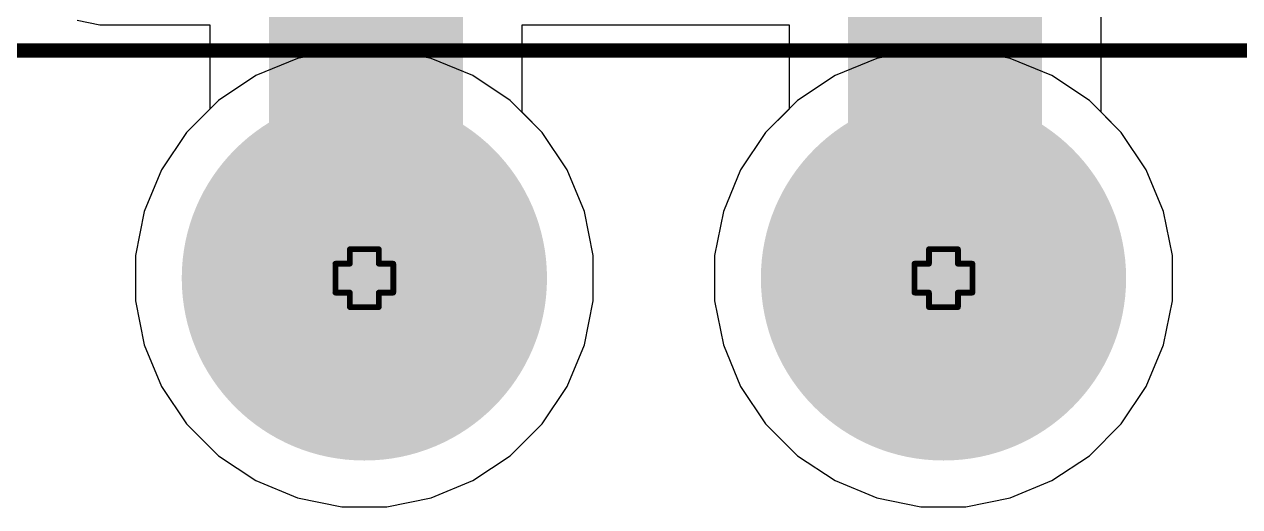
# Model space of a CAD drawing. Header units: inches. Extents: x -3 to 5437, y -3 to 5435.
# Drawn here: x 176.56 to 187.23, y 7.21 to 11.45 of the extents above; entities that cross this region are included whole.
import ezdxf

# ---------------------------------------------------------------- set-up
doc = ezdxf.new("R2010")
doc.units = ezdxf.units.IN
for name, color, linetype in [('Bottom Layer', 5, 'Continuous'), ('Bottom Solder', 6, 'Continuous'), ('Drill Drawing', 1, 'Continuous'), ('GND', 16, 'Continuous'), ('Multi-Layer', 9, 'Continuous'), ('Pad Holes', 156, 'Continuous'), ('PWR', 76, 'Continuous'), ('Top Layer', 1, 'Continuous'), ('Top Overlay', 2, 'Continuous'), ('Top Solder', 216, 'Continuous')]:
    doc.layers.add(name, color=color, linetype=linetype)

# ---------------------------------------------------------------- blocks, each defined once
blk = doc.blocks.new('TBP01R1_508_04BE_143')
at = {"layer": 'Bottom Layer'}
h = blk.add_hatch(color=5, dxfattribs=at)
edge = h.paths.add_edge_path()
edge.add_arc((0, 0), 1.5, 0, 360)
h = blk.add_hatch(color=5, dxfattribs=at)
edge = h.paths.add_edge_path()
edge.add_arc((5.08, 0), 1.5, 0, 360)
at = {"layer": 'Bottom Solder'}
h = blk.add_hatch(color=6, dxfattribs=at)
edge = h.paths.add_edge_path()
edge.add_arc((0, 0), 1.602, 0, 360)
h = blk.add_hatch(color=6, dxfattribs=at)
edge = h.paths.add_edge_path()
edge.add_arc((5.08, 0), 1.602, 0, 360)
at = {"layer": 'GND'}
h = blk.add_hatch(color=16, dxfattribs=at)
edge = h.paths.add_edge_path()
edge.add_arc((0, 0), 1.5, 0, 360)
h = blk.add_hatch(color=16, dxfattribs=at)
edge = h.paths.add_edge_path()
edge.add_arc((5.08, 0), 1.5, 0, 360)
at = {"layer": 'Multi-Layer'}
h = blk.add_hatch(color=9, dxfattribs=at)
edge = h.paths.add_edge_path()
edge.add_arc((0, 0), 1.5, 0, 360)
h = blk.add_hatch(color=9, dxfattribs=at)
edge = h.paths.add_edge_path()
edge.add_arc((5.08, 0), 1.5, 0, 360)
at = {"layer": 'Pad Holes'}
h = blk.add_hatch(color=7, dxfattribs=at)
edge = h.paths.add_edge_path()
edge.add_arc((0, 0), 0.85, 0, 360)
h = blk.add_hatch(color=7, dxfattribs=at)
edge = h.paths.add_edge_path()
edge.add_arc((5.08, 0), 0.85, 0, 360)
at = {"layer": 'PWR'}
h = blk.add_hatch(color=76, dxfattribs=at)
edge = h.paths.add_edge_path()
edge.add_arc((0, 0), 1.5, 0, 360)
h = blk.add_hatch(color=76, dxfattribs=at)
edge = h.paths.add_edge_path()
edge.add_arc((5.08, 0), 1.5, 0, 360)
at = {"layer": 'Top Layer'}
h = blk.add_hatch(color=1, dxfattribs=at)
edge = h.paths.add_edge_path()
edge.add_arc((0, 0), 1.5, 0, 360)
h = blk.add_hatch(color=1, dxfattribs=at)
edge = h.paths.add_edge_path()
edge.add_arc((5.08, 0), 1.5, 0, 360)
at = {"layer": 'Top Solder'}
h = blk.add_hatch(color=216, dxfattribs=at)
edge = h.paths.add_edge_path()
edge.add_arc((0, 0), 1.602, 0, 360)
h = blk.add_hatch(color=216, dxfattribs=at)
edge = h.paths.add_edge_path()
edge.add_arc((5.08, 0), 1.602, 0, 360)
at = {"layer": 'Top Overlay'}
blk.add_lwpolyline([(13.494, -2, 0.127, 0.127, 0), (-8.42, -2, 0.127, 0.127, 0)], format="xyseb", dxfattribs=at)

msp = doc.modelspace()

# ---------------------------------------------------------------- hatches: boundary and pattern name
at = {"layer": 'Top Layer'}
for points in [[(178.711, 8.046), (180.413, 8.046), (180.413, 12.726), (178.711, 12.726)], [(183.791, 8.046), (185.493, 8.046), (185.493, 12.726), (183.791, 12.726)]]:
    msp.add_hatch(color=1, dxfattribs=at).paths.add_polyline_path(points)

# ---------------------------------------------------------------- linework, layer by layer
at = {"layer": 'Bottom Layer'}
for p, q in [((179.35, 11.229), (178.962, 11.152)), ((179.745, 11.229), (179.35, 11.229)), ((180.133, 11.152), (179.745, 11.229)), ((184.43, 11.229), (184.042, 11.152)), ((184.825, 11.229), (184.43, 11.229)), ((185.213, 11.152), (184.825, 11.229)), ((178.962, 11.152), (178.597, 11)), ((180.499, 11), (180.133, 11.152)), ((184.042, 11.152), (183.677, 11)), ((185.579, 11), (185.213, 11.152)), ((178.597, 11), (178.268, 10.781)), ((180.828, 10.781), (180.499, 11)), ((183.677, 11), (183.348, 10.781)), ((185.908, 10.781), (185.579, 11)), ((178.268, 10.781), (177.988, 10.501)), ((181.107, 10.501), (180.828, 10.781)), ((183.348, 10.781), (183.068, 10.501)), ((186.187, 10.501), (185.908, 10.781)), ((177.988, 10.501), (177.768, 10.172)), ((181.327, 10.172), (181.107, 10.501)), ((183.068, 10.501), (182.848, 10.172)), ((186.407, 10.172), (186.187, 10.501)), ((177.768, 10.172), (177.617, 9.807)), ((181.478, 9.807), (181.327, 10.172)), ((182.848, 10.172), (182.697, 9.807)), ((186.558, 9.807), (186.407, 10.172)), ((177.617, 9.807), (177.54, 9.419)), ((181.556, 9.419), (181.478, 9.807)), ((182.697, 9.807), (182.62, 9.419)), ((186.636, 9.419), (186.558, 9.807)), ((177.54, 9.419), (177.54, 9.023)), ((181.556, 9.023), (181.556, 9.419)), ((182.62, 9.419), (182.62, 9.023)), ((186.636, 9.023), (186.636, 9.419)), ((177.54, 9.023), (177.617, 8.635)), ((181.478, 8.635), (181.556, 9.023)), ((182.62, 9.023), (182.697, 8.635)), ((186.558, 8.635), (186.636, 9.023)), ((177.617, 8.635), (177.768, 8.27)), ((181.327, 8.27), (181.478, 8.635)), ((182.697, 8.635), (182.848, 8.27)), ((186.407, 8.27), (186.558, 8.635)), ((177.768, 8.27), (177.988, 7.941)), ((181.107, 7.941), (181.327, 8.27)), ((182.848, 8.27), (183.068, 7.941)), ((186.187, 7.941), (186.407, 8.27)), ((177.988, 7.941), (178.268, 7.661)), ((180.828, 7.661), (181.107, 7.941)), ((183.068, 7.941), (183.348, 7.661)), ((185.908, 7.661), (186.187, 7.941)), ((178.268, 7.661), (178.597, 7.442)), ((180.499, 7.442), (180.828, 7.661)), ((183.348, 7.661), (183.677, 7.442)), ((185.579, 7.442), (185.908, 7.661)), ((178.597, 7.442), (178.962, 7.29)), ((180.133, 7.29), (180.499, 7.442)), ((183.677, 7.442), (184.042, 7.29)), ((185.213, 7.29), (185.579, 7.442)), ((178.962, 7.29), (179.35, 7.213)), ((179.745, 7.213), (180.133, 7.29)), ((184.042, 7.29), (184.43, 7.213)), ((184.825, 7.213), (185.213, 7.29)), ((179.35, 7.213), (179.745, 7.213)), ((184.43, 7.213), (184.825, 7.213))]:
    msp.add_line(p, q, dxfattribs=at)
at = {"layer": 'Drill Drawing'}
for points in [[(179.421, 9.348, 0.0508, 0.0508, 0), (179.421, 9.475, 0.0508, 0.0508, 0)], [(179.421, 9.475, 0.0508, 0.0508, 0), (179.675, 9.475, 0.0508, 0.0508, 0)], [(179.675, 9.348, 0.0508, 0.0508, 0), (179.675, 9.475, 0.0508, 0.0508, 0)], [(184.501, 9.348, 0.0508, 0.0508, 0), (184.501, 9.475, 0.0508, 0.0508, 0)], [(184.501, 9.475, 0.0508, 0.0508, 0), (184.755, 9.475, 0.0508, 0.0508, 0)], [(184.755, 9.348, 0.0508, 0.0508, 0), (184.755, 9.475, 0.0508, 0.0508, 0)], [(179.294, 9.094, 0.0508, 0.0508, 0), (179.294, 9.348, 0.0508, 0.0508, 0)], [(179.294, 9.348, 0.0508, 0.0508, 0), (179.421, 9.348, 0.0508, 0.0508, 0)], [(179.675, 9.348, 0.0508, 0.0508, 0), (179.802, 9.348, 0.0508, 0.0508, 0)], [(179.802, 9.094, 0.0508, 0.0508, 0), (179.802, 9.348, 0.0508, 0.0508, 0)], [(184.374, 9.094, 0.0508, 0.0508, 0), (184.374, 9.348, 0.0508, 0.0508, 0)], [(184.374, 9.348, 0.0508, 0.0508, 0), (184.501, 9.348, 0.0508, 0.0508, 0)], [(184.755, 9.348, 0.0508, 0.0508, 0), (184.882, 9.348, 0.0508, 0.0508, 0)], [(184.882, 9.094, 0.0508, 0.0508, 0), (184.882, 9.348, 0.0508, 0.0508, 0)], [(179.294, 9.094, 0.0508, 0.0508, 0), (179.421, 9.094, 0.0508, 0.0508, 0)], [(179.421, 8.967, 0.0508, 0.0508, 0), (179.421, 9.094, 0.0508, 0.0508, 0)], [(179.675, 9.094, 0.0508, 0.0508, 0), (179.802, 9.094, 0.0508, 0.0508, 0)], [(179.675, 8.967, 0.0508, 0.0508, 0), (179.675, 9.094, 0.0508, 0.0508, 0)], [(184.374, 9.094, 0.0508, 0.0508, 0), (184.501, 9.094, 0.0508, 0.0508, 0)], [(184.501, 8.967, 0.0508, 0.0508, 0), (184.501, 9.094, 0.0508, 0.0508, 0)], [(184.755, 9.094, 0.0508, 0.0508, 0), (184.882, 9.094, 0.0508, 0.0508, 0)], [(184.755, 8.967, 0.0508, 0.0508, 0), (184.755, 9.094, 0.0508, 0.0508, 0)], [(179.421, 8.967, 0.0508, 0.0508, 0), (179.675, 8.967, 0.0508, 0.0508, 0)], [(184.501, 8.967, 0.0508, 0.0508, 0), (184.755, 8.967, 0.0508, 0.0508, 0)]]:
    msp.add_lwpolyline(points, format="xyseb", dxfattribs=at)
for points in [[(179.408, 9.475, 0.0254, 0.0254, 1), (179.433, 9.475, 0.0254, 0.0254, 1)], [(179.408, 9.475, 0.0254, 0.0254, 1), (179.433, 9.475, 0.0254, 0.0254, 1)], [(179.662, 9.475, 0.0254, 0.0254, 1), (179.687, 9.475, 0.0254, 0.0254, 1)], [(179.662, 9.475, 0.0254, 0.0254, 1), (179.687, 9.475, 0.0254, 0.0254, 1)], [(184.488, 9.475, 0.0254, 0.0254, 1), (184.513, 9.475, 0.0254, 0.0254, 1)], [(184.488, 9.475, 0.0254, 0.0254, 1), (184.513, 9.475, 0.0254, 0.0254, 1)], [(184.742, 9.475, 0.0254, 0.0254, 1), (184.767, 9.475, 0.0254, 0.0254, 1)], [(184.742, 9.475, 0.0254, 0.0254, 1), (184.767, 9.475, 0.0254, 0.0254, 1)], [(179.281, 9.348, 0.0254, 0.0254, 1), (179.306, 9.348, 0.0254, 0.0254, 1)], [(179.281, 9.348, 0.0254, 0.0254, 1), (179.306, 9.348, 0.0254, 0.0254, 1)], [(179.408, 9.348, 0.0254, 0.0254, 1), (179.433, 9.348, 0.0254, 0.0254, 1)], [(179.408, 9.348, 0.0254, 0.0254, 1), (179.433, 9.348, 0.0254, 0.0254, 1)], [(179.662, 9.348, 0.0254, 0.0254, 1), (179.687, 9.348, 0.0254, 0.0254, 1)], [(179.662, 9.348, 0.0254, 0.0254, 1), (179.687, 9.348, 0.0254, 0.0254, 1)], [(179.789, 9.348, 0.0254, 0.0254, 1), (179.814, 9.348, 0.0254, 0.0254, 1)], [(179.789, 9.348, 0.0254, 0.0254, 1), (179.814, 9.348, 0.0254, 0.0254, 1)], [(184.361, 9.348, 0.0254, 0.0254, 1), (184.386, 9.348, 0.0254, 0.0254, 1)], [(184.361, 9.348, 0.0254, 0.0254, 1), (184.386, 9.348, 0.0254, 0.0254, 1)], [(184.488, 9.348, 0.0254, 0.0254, 1), (184.513, 9.348, 0.0254, 0.0254, 1)], [(184.488, 9.348, 0.0254, 0.0254, 1), (184.513, 9.348, 0.0254, 0.0254, 1)], [(184.742, 9.348, 0.0254, 0.0254, 1), (184.767, 9.348, 0.0254, 0.0254, 1)], [(184.742, 9.348, 0.0254, 0.0254, 1), (184.767, 9.348, 0.0254, 0.0254, 1)], [(184.869, 9.348, 0.0254, 0.0254, 1), (184.894, 9.348, 0.0254, 0.0254, 1)], [(184.869, 9.348, 0.0254, 0.0254, 1), (184.894, 9.348, 0.0254, 0.0254, 1)], [(179.281, 9.094, 0.0254, 0.0254, 1), (179.306, 9.094, 0.0254, 0.0254, 1)], [(179.281, 9.094, 0.0254, 0.0254, 1), (179.306, 9.094, 0.0254, 0.0254, 1)], [(179.408, 9.094, 0.0254, 0.0254, 1), (179.433, 9.094, 0.0254, 0.0254, 1)], [(179.408, 9.094, 0.0254, 0.0254, 1), (179.433, 9.094, 0.0254, 0.0254, 1)], [(179.662, 9.094, 0.0254, 0.0254, 1), (179.687, 9.094, 0.0254, 0.0254, 1)], [(179.662, 9.094, 0.0254, 0.0254, 1), (179.687, 9.094, 0.0254, 0.0254, 1)], [(179.789, 9.094, 0.0254, 0.0254, 1), (179.814, 9.094, 0.0254, 0.0254, 1)], [(179.789, 9.094, 0.0254, 0.0254, 1), (179.814, 9.094, 0.0254, 0.0254, 1)], [(184.361, 9.094, 0.0254, 0.0254, 1), (184.386, 9.094, 0.0254, 0.0254, 1)], [(184.361, 9.094, 0.0254, 0.0254, 1), (184.386, 9.094, 0.0254, 0.0254, 1)], [(184.488, 9.094, 0.0254, 0.0254, 1), (184.513, 9.094, 0.0254, 0.0254, 1)], [(184.488, 9.094, 0.0254, 0.0254, 1), (184.513, 9.094, 0.0254, 0.0254, 1)], [(184.742, 9.094, 0.0254, 0.0254, 1), (184.767, 9.094, 0.0254, 0.0254, 1)], [(184.742, 9.094, 0.0254, 0.0254, 1), (184.767, 9.094, 0.0254, 0.0254, 1)], [(184.869, 9.094, 0.0254, 0.0254, 1), (184.894, 9.094, 0.0254, 0.0254, 1)], [(184.869, 9.094, 0.0254, 0.0254, 1), (184.894, 9.094, 0.0254, 0.0254, 1)], [(179.408, 8.967, 0.0254, 0.0254, 1), (179.433, 8.967, 0.0254, 0.0254, 1)], [(179.408, 8.967, 0.0254, 0.0254, 1), (179.433, 8.967, 0.0254, 0.0254, 1)], [(179.662, 8.967, 0.0254, 0.0254, 1), (179.687, 8.967, 0.0254, 0.0254, 1)], [(179.662, 8.967, 0.0254, 0.0254, 1), (179.687, 8.967, 0.0254, 0.0254, 1)], [(184.488, 8.967, 0.0254, 0.0254, 1), (184.513, 8.967, 0.0254, 0.0254, 1)], [(184.488, 8.967, 0.0254, 0.0254, 1), (184.513, 8.967, 0.0254, 0.0254, 1)], [(184.742, 8.967, 0.0254, 0.0254, 1), (184.767, 8.967, 0.0254, 0.0254, 1)], [(184.742, 8.967, 0.0254, 0.0254, 1), (184.767, 8.967, 0.0254, 0.0254, 1)]]:
    msp.add_lwpolyline(points, format="xyseb", close=True, dxfattribs=at)
at = {"layer": 'GND'}
for p, q in [((179.35, 11.229), (178.962, 11.152)), ((179.745, 11.229), (179.35, 11.229)), ((180.133, 11.152), (179.745, 11.229)), ((184.43, 11.229), (184.042, 11.152)), ((184.825, 11.229), (184.43, 11.229)), ((185.213, 11.152), (184.825, 11.229)), ((178.962, 11.152), (178.597, 11)), ((180.499, 11), (180.133, 11.152)), ((184.042, 11.152), (183.677, 11)), ((185.579, 11), (185.213, 11.152)), ((178.597, 11), (178.268, 10.781)), ((180.828, 10.781), (180.499, 11)), ((183.677, 11), (183.348, 10.781)), ((185.908, 10.781), (185.579, 11)), ((178.268, 10.781), (177.988, 10.501)), ((181.107, 10.501), (180.828, 10.781)), ((183.348, 10.781), (183.068, 10.501)), ((186.187, 10.501), (185.908, 10.781)), ((177.988, 10.501), (177.768, 10.172)), ((181.327, 10.172), (181.107, 10.501)), ((183.068, 10.501), (182.848, 10.172)), ((186.407, 10.172), (186.187, 10.501)), ((177.768, 10.172), (177.617, 9.807)), ((181.478, 9.807), (181.327, 10.172)), ((182.848, 10.172), (182.697, 9.807)), ((186.558, 9.807), (186.407, 10.172)), ((177.617, 9.807), (177.54, 9.419)), ((181.556, 9.419), (181.478, 9.807)), ((182.697, 9.807), (182.62, 9.419)), ((186.636, 9.419), (186.558, 9.807)), ((177.54, 9.419), (177.54, 9.023)), ((181.556, 9.023), (181.556, 9.419)), ((182.62, 9.419), (182.62, 9.023)), ((186.636, 9.023), (186.636, 9.419)), ((177.54, 9.023), (177.617, 8.635)), ((181.478, 8.635), (181.556, 9.023)), ((182.62, 9.023), (182.697, 8.635)), ((186.558, 8.635), (186.636, 9.023)), ((177.617, 8.635), (177.768, 8.27)), ((181.327, 8.27), (181.478, 8.635)), ((182.697, 8.635), (182.848, 8.27)), ((186.407, 8.27), (186.558, 8.635)), ((177.768, 8.27), (177.988, 7.941)), ((181.107, 7.941), (181.327, 8.27)), ((182.848, 8.27), (183.068, 7.941)), ((186.187, 7.941), (186.407, 8.27)), ((177.988, 7.941), (178.268, 7.661)), ((180.828, 7.661), (181.107, 7.941)), ((183.068, 7.941), (183.348, 7.661)), ((185.908, 7.661), (186.187, 7.941)), ((178.268, 7.661), (178.597, 7.442)), ((180.499, 7.442), (180.828, 7.661)), ((183.348, 7.661), (183.677, 7.442)), ((185.579, 7.442), (185.908, 7.661)), ((178.597, 7.442), (178.962, 7.29)), ((180.133, 7.29), (180.499, 7.442)), ((183.677, 7.442), (184.042, 7.29)), ((185.213, 7.29), (185.579, 7.442)), ((178.962, 7.29), (179.35, 7.213)), ((179.745, 7.213), (180.133, 7.29)), ((184.042, 7.29), (184.43, 7.213)), ((184.825, 7.213), (185.213, 7.29)), ((179.35, 7.213), (179.745, 7.213)), ((184.43, 7.213), (184.825, 7.213))]:
    msp.add_line(p, q, dxfattribs=at)
at = {"layer": 'PWR'}
for p, q in [((179.35, 11.229), (178.962, 11.152)), ((179.745, 11.229), (179.35, 11.229)), ((180.133, 11.152), (179.745, 11.229)), ((184.43, 11.229), (184.042, 11.152)), ((184.825, 11.229), (184.43, 11.229)), ((185.213, 11.152), (184.825, 11.229)), ((178.962, 11.152), (178.597, 11)), ((180.499, 11), (180.133, 11.152)), ((184.042, 11.152), (183.677, 11)), ((185.579, 11), (185.213, 11.152)), ((178.597, 11), (178.268, 10.781)), ((180.828, 10.781), (180.499, 11)), ((183.677, 11), (183.348, 10.781)), ((185.908, 10.781), (185.579, 11)), ((178.268, 10.781), (177.988, 10.501)), ((181.107, 10.501), (180.828, 10.781)), ((183.348, 10.781), (183.068, 10.501)), ((186.187, 10.501), (185.908, 10.781)), ((177.988, 10.501), (177.768, 10.172)), ((181.327, 10.172), (181.107, 10.501)), ((183.068, 10.501), (182.848, 10.172)), ((186.407, 10.172), (186.187, 10.501)), ((177.768, 10.172), (177.617, 9.807)), ((181.478, 9.807), (181.327, 10.172)), ((182.848, 10.172), (182.697, 9.807)), ((186.558, 9.807), (186.407, 10.172)), ((177.617, 9.807), (177.54, 9.419)), ((181.556, 9.419), (181.478, 9.807)), ((182.697, 9.807), (182.62, 9.419)), ((186.636, 9.419), (186.558, 9.807)), ((177.54, 9.419), (177.54, 9.023)), ((181.556, 9.023), (181.556, 9.419)), ((182.62, 9.419), (182.62, 9.023)), ((186.636, 9.023), (186.636, 9.419)), ((177.54, 9.023), (177.617, 8.635)), ((181.478, 8.635), (181.556, 9.023)), ((182.62, 9.023), (182.697, 8.635)), ((186.558, 8.635), (186.636, 9.023)), ((177.617, 8.635), (177.768, 8.27)), ((181.327, 8.27), (181.478, 8.635)), ((182.697, 8.635), (182.848, 8.27)), ((186.407, 8.27), (186.558, 8.635)), ((177.768, 8.27), (177.988, 7.941)), ((181.107, 7.941), (181.327, 8.27)), ((182.848, 8.27), (183.068, 7.941)), ((186.187, 7.941), (186.407, 8.27)), ((177.988, 7.941), (178.268, 7.661)), ((180.828, 7.661), (181.107, 7.941)), ((183.068, 7.941), (183.348, 7.661)), ((185.908, 7.661), (186.187, 7.941)), ((178.268, 7.661), (178.597, 7.442)), ((180.499, 7.442), (180.828, 7.661)), ((183.348, 7.661), (183.677, 7.442)), ((185.579, 7.442), (185.908, 7.661)), ((178.597, 7.442), (178.962, 7.29)), ((180.133, 7.29), (180.499, 7.442)), ((183.677, 7.442), (184.042, 7.29)), ((185.213, 7.29), (185.579, 7.442)), ((178.962, 7.29), (179.35, 7.213)), ((179.745, 7.213), (180.133, 7.29)), ((184.042, 7.29), (184.43, 7.213)), ((184.825, 7.213), (185.213, 7.29)), ((179.35, 7.213), (179.745, 7.213)), ((184.43, 7.213), (184.825, 7.213))]:
    msp.add_line(p, q, dxfattribs=at)
at = {"layer": 'Top Layer'}
for p, q in [((186.011, 10.678), (186.011, 12.726)), ((177.028, 11.486), (177.226, 11.446)), ((177.226, 11.446), (178.193, 11.446)), ((178.193, 11.446), (178.193, 10.706)), ((180.931, 10.678), (180.931, 11.446)), ((180.931, 11.446), (183.273, 11.446)), ((183.273, 11.446), (183.273, 10.706)), ((178.193, 10.706), (177.988, 10.501)), ((181.107, 10.501), (180.931, 10.678)), ((183.273, 10.706), (183.068, 10.501)), ((186.187, 10.501), (186.011, 10.678)), ((177.988, 10.501), (177.768, 10.172)), ((181.327, 10.172), (181.107, 10.501)), ((183.068, 10.501), (182.848, 10.172)), ((186.407, 10.172), (186.187, 10.501)), ((177.768, 10.172), (177.617, 9.807)), ((181.478, 9.807), (181.327, 10.172)), ((182.848, 10.172), (182.697, 9.807)), ((186.558, 9.807), (186.407, 10.172)), ((177.617, 9.807), (177.54, 9.419)), ((181.556, 9.419), (181.478, 9.807)), ((182.697, 9.807), (182.62, 9.419)), ((186.636, 9.419), (186.558, 9.807)), ((177.54, 9.419), (177.54, 9.023)), ((181.556, 9.023), (181.556, 9.419)), ((182.62, 9.419), (182.62, 9.023)), ((186.636, 9.023), (186.636, 9.419)), ((177.54, 9.023), (177.617, 8.635)), ((181.478, 8.635), (181.556, 9.023)), ((182.62, 9.023), (182.697, 8.635)), ((186.558, 8.635), (186.636, 9.023)), ((177.617, 8.635), (177.768, 8.27)), ((181.327, 8.27), (181.478, 8.635)), ((182.697, 8.635), (182.848, 8.27)), ((186.407, 8.27), (186.558, 8.635)), ((177.768, 8.27), (177.988, 7.941)), ((181.107, 7.941), (181.327, 8.27)), ((182.848, 8.27), (183.068, 7.941)), ((186.187, 7.941), (186.407, 8.27)), ((177.988, 7.941), (178.268, 7.661)), ((180.828, 7.661), (181.107, 7.941)), ((183.068, 7.941), (183.348, 7.661)), ((185.908, 7.661), (186.187, 7.941)), ((178.268, 7.661), (178.597, 7.442)), ((180.499, 7.442), (180.828, 7.661)), ((183.348, 7.661), (183.677, 7.442)), ((185.579, 7.442), (185.908, 7.661)), ((178.597, 7.442), (178.962, 7.29)), ((180.133, 7.29), (180.499, 7.442)), ((183.677, 7.442), (184.042, 7.29)), ((185.213, 7.29), (185.579, 7.442)), ((178.962, 7.29), (179.35, 7.213)), ((179.745, 7.213), (180.133, 7.29)), ((184.042, 7.29), (184.43, 7.213)), ((184.825, 7.213), (185.213, 7.29)), ((179.35, 7.213), (179.745, 7.213)), ((184.43, 7.213), (184.825, 7.213))]:
    msp.add_line(p, q, dxfattribs=at)

# ---------------------------------------------------------------- block references
at = {"rotation": 180}
msp.add_blockref('TBP01R1_508_04BE_143', (184.628, 9.221), dxfattribs=at)

doc.saveas('drawing.dxf')
